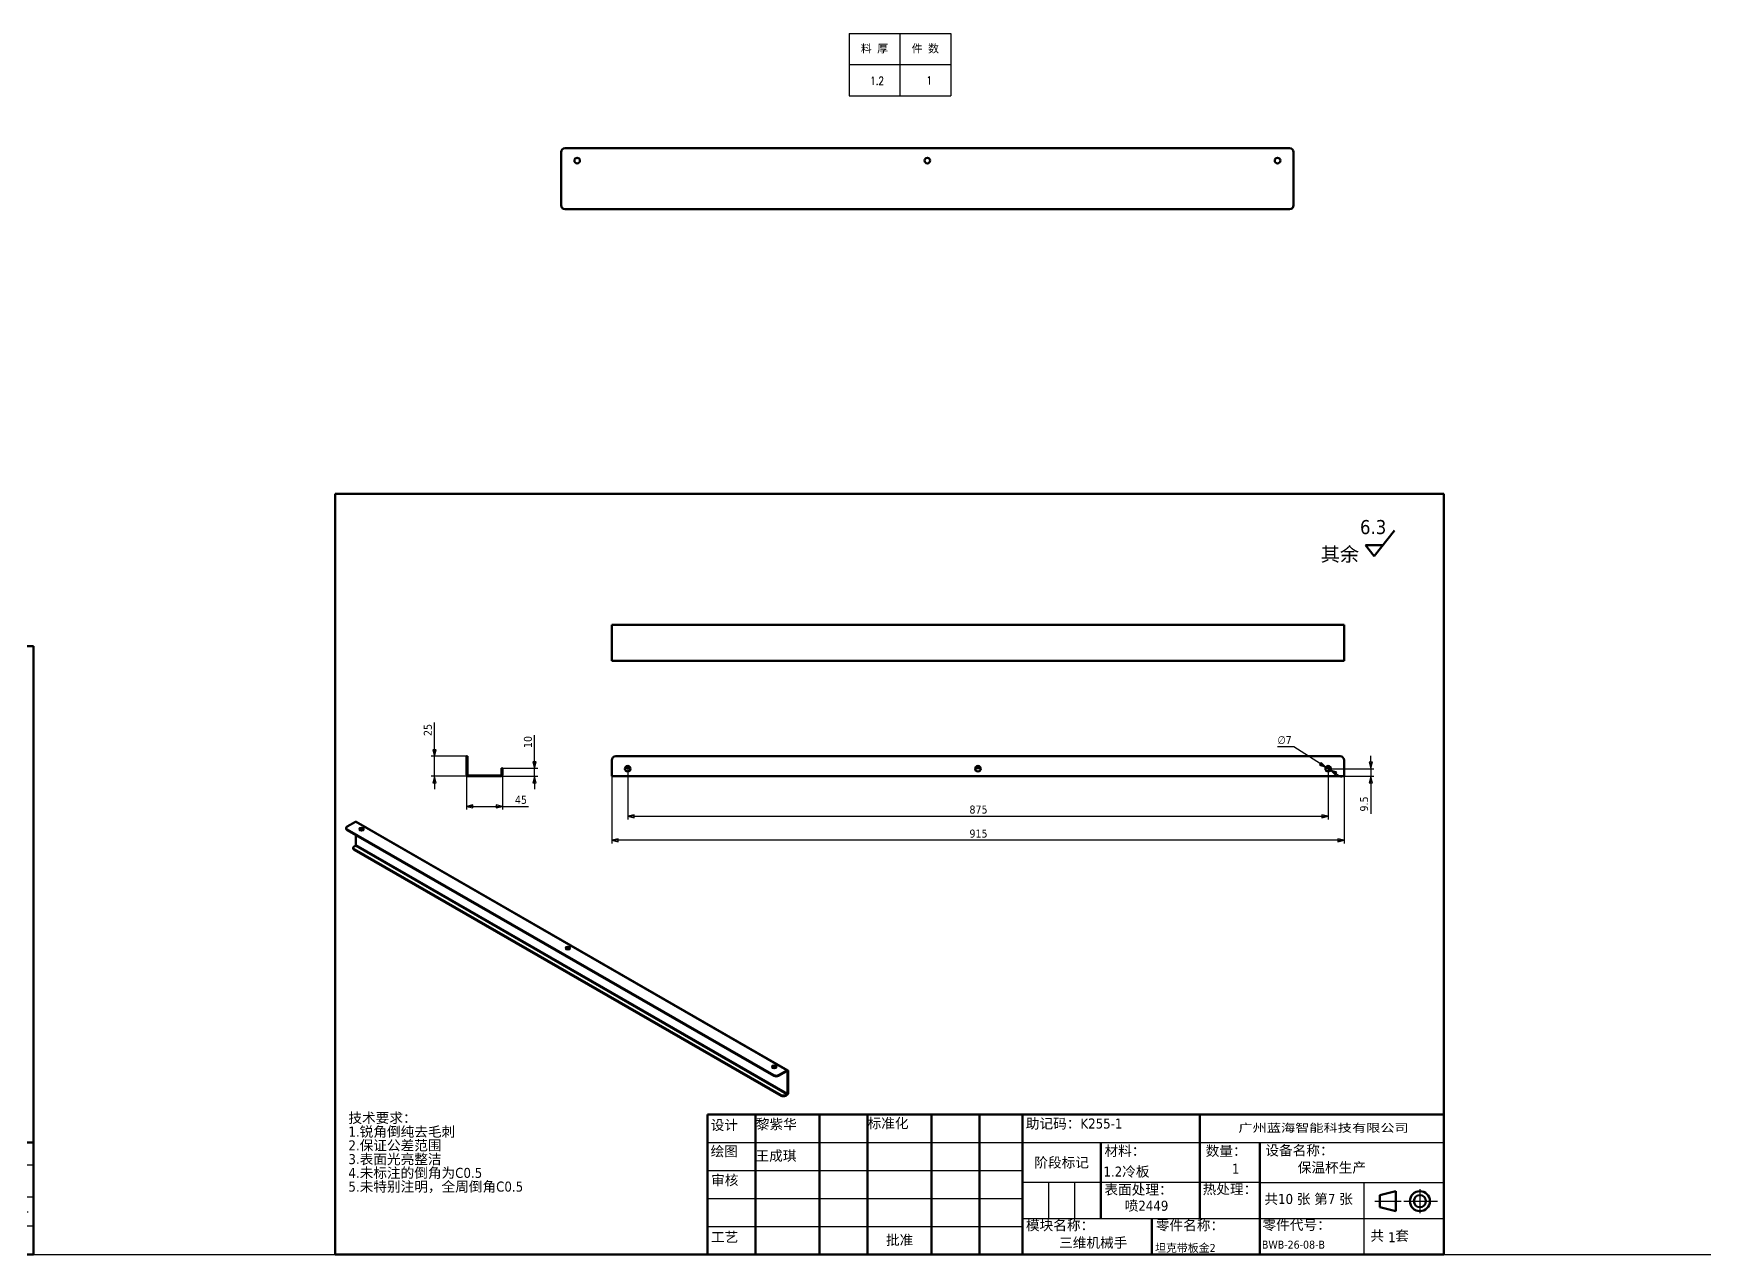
# Model space of a CAD drawing. Header units: millimetres. Extents: x 1472 to 285341, y -86221 to 5170.
# Drawn here: x 2580 to 4668, y 1332 to 2857 of the extents above; entities that cross this region are included whole.
import ezdxf
from ezdxf.enums import TextEntityAlignment as Align

# ---------------------------------------------------------------- set-up
doc = ezdxf.new("R2010")
doc.units = ezdxf.units.MM
for name, color, linetype, lineweight in [('可见 (ISO)', 7, 'Continuous', 50), ('可见窄的 (ISO)', 7, 'Continuous', 35), ('图框 (ISO)', 7, 'Continuous', 70), ('标题 (ISO)', 7, 'Continuous', 50), ('符号 (ISO)', 7, 'Continuous', 25)]:
    doc.layers.add(name, color=color, linetype=linetype, lineweight=lineweight)
doc.layers.add('尺寸 (ISO)', color=5, linetype='Continuous', lineweight=25, true_color=0x0000ff)
doc.styles.add('DIM', font='romans.shx', dxfattribs={"width": 0.8, "bigfont": 'bigfont.shx'})
doc.styles.get("Standard").update_dxf_attribs({"font": 'arial.ttf'})
doc.styles.add('文本样式19', font='tahoma.ttf')
doc.styles.add('文本样式91', font='tahoma.ttf')
doc.styles.add('注释文本 (ISO)', font='tahoma.ttf')
doc.dimstyles.new('默认 (GB)', dxfattribs={"dimscale": 4, "dimtxt": 2.5, "dimasz": 2, "dimexe": 1, "dimexo": 0, "dimgap": 0.75, "dimtad": 1, "dimtoh": 1, "dimrnd": 1e-08, "dimdsep": 46, "dimtxsty": '注释文本 (ISO)', "dimblk": 'Filled-1', "dimcen": 0.09, "dimdle": 10, "dimclrd": 256, "dimclre": 256, "dimclrt": 256, "dimaunit": 1, "dimazin": 2, "dimtfac": 0.8, "dimtdec": 3, "dimtmove": 0, "dimatfit": 3, "dimldrblk": 'Filled-2', "dimfxl": 0, "dimtolj": 1, "dimtzin": 0, "dimlwd": -1, "dimlwe": -1, "dimarcsym": 0})

# ---------------------------------------------------------------- blocks, each defined once
blk = doc.blocks.new('图框 A3-A4')
at = {"layer": '图框 (ISO)'}
for p, q in [((287, 200), (10, 200)), ((10, 200), (10, 10)), ((287, 10), (287, 200)), ((10, 10), (287, 10))]:
    blk.add_line(p, q, dxfattribs=at)
blk = doc.blocks.new('标题栏 GB1')
at = {"layer": '标题 (ISO)'}
for p, q in [((361.15, 211.7), (366.21, 218.12)), ((361.15, 211.7), (359.01, 214.46)), ((359.01, 214.46), (363.33, 214.46)), ((194.57, 65.23), (194.57, 72.23)), ((194.57, 72.23), (378.57, 72.23)), ((206.57, 65.23), (206.57, 72.23)), ((222.57, 65.23), (222.57, 72.23)), ((234.57, 65.23), (234.57, 72.23)), ((250.57, 65.23), (250.57, 72.23)), ((262.57, 65.23), (262.57, 72.23)), ((273.31, 65.23), (273.31, 72.23)), ((317.57, 65.23), (317.57, 72.23)), ((378.57, 72.23), (378.57, 65.23)), ((194.57, 37.23), (194.57, 65.23)), ((206.57, 37.23), (206.57, 65.23)), ((222.57, 44.23), (222.57, 65.23)), ((234.57, 37.23), (234.57, 65.23)), ((250.57, 37.23), (250.57, 65.23)), ((262.57, 37.23), (262.57, 65.23)), ((273.31, 65.23), (273.31, 37.23)), ((317.57, 55.23), (317.57, 65.23)), ((378.57, 65.23), (378.57, 37.23)), ((317.57, 55.23), (317.57, 46.23)), ((366.57, 53.06), (362.57, 52.06)), ((362.57, 52.06), (362.57, 49.06)), ((366.57, 48.06), (366.57, 53.06)), ((305.57, 46.23), (305.57, 37.23)), ((362.57, 49.06), (366.57, 48.06)), ((222.57, 44.23), (222.57, 37.23)), ((378.57, 37.23), (194.57, 37.23))]:
    blk.add_line(p, q, dxfattribs=at)
at = {"layer": '标题 (ISO)', "lineweight": 25}
for p, q in [((194.57, 65.23), (273.31, 65.23)), ((273.31, 65.23), (378.57, 65.23)), ((194.57, 58.23), (273.31, 58.23)), ((332.57, 55.23), (273.31, 55.23)), ((279.81, 55.23), (279.81, 46.23)), ((286.31, 55.23), (286.31, 46.23)), ((332.57, 55.23), (378.57, 55.23)), ((358.57, 55.23), (358.57, 46.23)), ((194.57, 51.23), (273.31, 51.23)), ((361.32, 50.56), (367.88, 50.56)), ((368.55, 50.56), (370.07, 50.56)), ((370.07, 50.56), (376.97, 50.56)), ((372.58, 53.56), (372.58, 47.56)), ((273.31, 46.23), (378.57, 46.23)), ((358.57, 46.23), (358.57, 37.23)), ((194.57, 44.23), (273.31, 44.23))]:
    blk.add_line(p, q, dxfattribs=at)
at = {"layer": '标题 (ISO)', "lineweight": 50}
for p, q in [((292.81, 65.23), (292.81, 46.23)), ((332.57, 65.23), (332.57, 37.23))]:
    blk.add_line(p, q, dxfattribs=at)
at = {"layer": '标题 (ISO)'}
for radius in [2.5, 1.5]:
    blk.add_circle((372.57, 50.56), radius, dxfattribs=at)
at = {"layer": '标题 (ISO)', "style": '注释文本 (ISO)'}
blk.add_text('阶段标记', height=2.5, dxfattribs=at).set_placement((283.06, 60.23), align=Align.MIDDLE_CENTER)
for s, insert, char_height, attachment_point in [('\\fTahoma|b0|i0;\\H3.5000;6.3', (357.6, 220.71), 3.5, 1), ('\\fTahoma|b0|i0;\\H3.5000;其余', (347.8, 213.91), 3.5, 1), ('\\fTahoma|b0|i0;设计', (195.38, 70.83), 2.5, 1), ('\\f仿宋|b0|i0;\\H2.5000;黎紫华', (206.66, 71.05), 2.5, 1), ('\\fTahoma|b0|i0;标准化', (234.57, 71.28), 2.5, 1), ('助记码：K255-1', (274.11, 71.21), 2.5, 1), ('\\fTahoma|b0|i0;\\W1.30;\\H2.0000;广州\\fArial|b0|i0;\\W1.30;\\H2.0000;蓝海\\fTahoma|b0|i0;\\W1.30;\\H2.0000;智能科技有限公司', (348.5, 68.73), 2, 5), ('\\fTahoma|b0|i0;绘图', (195.35, 64.28), 2.5, 1), ('\\fTahoma|b0|i0;材料：', (293.76, 64.39), 2.5, 1), ('\\fTahoma|b0|i0;数量：', (319.04, 64.37), 2.5, 1), ('\\fTahoma|b0|i0;设备名称：', (333.96, 64.5), 2.5, 1), ('保温杯生产', (342.05, 60.22), 2.5, 1), ('\\fTahoma|b0|i0;审核', (195.48, 57.07), 2.5, 1), ('\\fTahoma|b0|i0;热处理：', (318.29, 54.82), 2.5, 1), ('\\fTahoma|b0|i0;模块名称：', (274.14, 45.81), 2.5, 1), ('\\fTahoma|b0|i0;零件名称：', (306.59, 45.8), 2.5, 1), ('\\fTahoma|b0|i0;零件代号：', (333.25, 45.9), 2.5, 1), ('\\fTahoma|b0|i0;批准', (242.57, 40.73), 2.5, 5), ('三维机械手', (282.42, 41.45), 2.5, 1), ('1', (364.63, 42.81), 2.5, 1)]:
    blk.add_mtext(s, dxfattribs=dict(at, insert=insert, char_height=char_height, attachment_point=attachment_point))
at = {"layer": '标题 (ISO)', "insert": (104.85, 72.61), "char_height": 2.5, "attachment_point": 1, "line_spacing_factor": 0.823237, "style": '注释文本 (ISO)'}
blk.add_mtext('\\fTahoma|b0|i0;技术要求：\\P1.锐角倒纯去毛刺\\P2.保证公差范围\\P3.表面光亮整洁\\P4.未标注的倒角为C0.5\\P5.未特别注明，全周倒角C0.5\\P', dxfattribs=at)
at = {"layer": '标题 (ISO)', "char_height": 2.5, "attachment_point": 1, "style": '注释文本 (ISO)'}
for s, insert, width in [('\\f仿宋|b0|i0;\\H2.5000;王成琪', (206.57, 63.16), 11.2281), ('\\fTahoma|b0|i0;表面处理：', (293.74, 54.71), 17.19), ('\\fTahoma|b0|i0;工艺', (195.45, 42.85), 6.876), ('\\fTahoma|b0|i0;  共   套', (358.32, 43.18), 17.7919)]:
    blk.add_mtext(s, dxfattribs=dict(at, insert=insert, width=width))
at = {"layer": '标题 (ISO)', "insert": (333.72, 52.37), "char_height": 2.5, "width": 27.2374, "attachment_point": 1, "line_spacing_factor": 0.987884, "style": '注释文本 (ISO)'}
blk.add_mtext('共10 张 第7 张', dxfattribs=at)
at = {"layer": '标题 (ISO)'}
for tag, p, height, style in [('材料_001', (293.5, 56.7), 2.5, '注释文本 (ISO)'), ('零件代号_001', (306.4, 37.87), 2, '文本样式91'), ('描述_001', (333.1, 38.7), 2, '文本样式91')]:
    blk.add_attdef(tag, p, '', height=height, dxfattribs=dict(at, style=style))
at = {"layer": '标题 (ISO)', "style": '文本样式91'}
blk.add_attdef('热处理', text='', height=2, dxfattribs=at).set_placement((318.2, 50.63), align=Align.TOP_LEFT)
at = {"layer": '标题 (ISO)', "style": '文本样式19'}
for tag, p in [('工程核准人', (256.57, 40.73)), ('工程批准日期', (267.94, 40.73))]:
    blk.add_attdef(tag, text='', height=1, dxfattribs=at).set_placement(p, align=Align.MIDDLE_CENTER)
blk = doc.blocks.new('Filled-1')
at = {"color": 0}
for p, q in [((0, 0), (-1, 0.25)), ((-1, 0.25), (-1, -0.25)), ((-1, 0), (0, 0)), ((-1, -0.25), (0, 0))]:
    blk.add_line(p, q, dxfattribs=at)
at = {"color": 0, "flags": 128}
blk.add_lwpolyline([(-1, -0.25), (0, 0), (-1, 0.25), (-1, -0.25)], dxfattribs=at)
at = {"color": 0}
blk.add_solid([(-1, -0.25), (0, 0), (-1, 0.25), (-1, -0.25)], dxfattribs=at)
blk = doc.blocks.new('*D43')
at = {"layer": 'Defpoints', "color": 0, "transparency": 16777216}
for p in [(3164.2, 1929.6), (3166.6, 1939.6), (3206.6, 1939.6)]:
    blk.add_point(p, dxfattribs=at)
at = {"layer": '尺寸 (ISO)', "transparency": 16777216}
for p, q in [((3206.6, 1947.6), (3206.6, 1980.9)), ((3164.2, 1929.6), (3210.6, 1929.6)), ((3166.6, 1939.6), (3210.6, 1939.6)), ((3206.6, 1929.6), (3206.6, 1939.6)), ((3206.6, 1921.6), (3206.6, 1913.6))]:
    blk.add_line(p, q, dxfattribs=at)
at = {"layer": '尺寸 (ISO)', "transparency": 16777216, "xscale": 8, "yscale": 8, "zscale": 8}
for p, rotation in [((3206.6, 1939.6), 270), ((3206.6, 1929.6), 90)]:
    blk.add_blockref('Filled-1', p, dxfattribs=dict(at, rotation=rotation))
at = {"layer": '尺寸 (ISO)', "transparency": 16777216, "insert": (3193.2, 1964.9), "char_height": 10, "attachment_point": 1, "rotation": 90, "style": '注释文本 (ISO)'}
blk.add_mtext('\\A1;10', dxfattribs=at)
blk = doc.blocks.new('Filled-2')
at = {"color": 0}
for p, q in [((0, 0), (-1, 0.125)), ((-1, 0.125), (-1, -0.125)), ((-1, 0), (0, 0)), ((-1, -0.125), (0, 0))]:
    blk.add_line(p, q, dxfattribs=at)
at = {"color": 0, "flags": 128}
blk.add_lwpolyline([(-1, -0.125), (0, 0), (-1, 0.125), (-1, -0.125)], dxfattribs=at)
at = {"color": 0}
blk.add_solid([(-1, -0.125), (0, 0), (-1, 0.125), (-1, -0.125)], dxfattribs=at)
blk = doc.blocks.new('*D44')
at = {"layer": 'Defpoints', "color": 0, "transparency": 16777216}
for p in [(3081.6, 1954.6), (3121.6, 1954.6), (3124, 1929.6)]:
    blk.add_point(p, dxfattribs=at)
at = {"layer": '尺寸 (ISO)', "transparency": 16777216}
for p, q in [((3081.6, 1962.6), (3081.6, 1996.6)), ((3121.6, 1954.6), (3077.6, 1954.6)), ((3081.6, 1929.6), (3081.6, 1954.6)), ((3124, 1929.6), (3077.6, 1929.6)), ((3081.6, 1921.6), (3081.6, 1913.6))]:
    blk.add_line(p, q, dxfattribs=at)
at = {"layer": '尺寸 (ISO)', "transparency": 16777216, "xscale": 8, "yscale": 8, "zscale": 8}
for p, rotation in [((3081.6, 1954.6), 270), ((3081.6, 1929.6), 90)]:
    blk.add_blockref('Filled-1', p, dxfattribs=dict(at, rotation=rotation))
at = {"layer": '尺寸 (ISO)', "transparency": 16777216, "insert": (3068.2, 1980), "char_height": 10, "attachment_point": 1, "rotation": 90, "style": '注释文本 (ISO)'}
blk.add_mtext('\\A1;25', dxfattribs=at)
blk = doc.blocks.new('*D47')
at = {"layer": 'Defpoints', "color": 0, "transparency": 16777216}
for p in [(3121.6, 1932), (3166.6, 1932), (3121.6, 1892)]:
    blk.add_point(p, dxfattribs=at)
at = {"layer": '尺寸 (ISO)', "transparency": 16777216}
for p, q in [((3121.6, 1932), (3121.6, 1888)), ((3166.6, 1932), (3166.6, 1888)), ((3129.6, 1892), (3158.6, 1892)), ((3166.6, 1892), (3199.1, 1892))]:
    blk.add_line(p, q, dxfattribs=at)
at = {"layer": '尺寸 (ISO)', "transparency": 16777216, "xscale": 8, "yscale": 8, "zscale": 8, "rotation": 180}
blk.add_blockref('Filled-1', (3121.6, 1892), dxfattribs=at)
at = {"layer": '尺寸 (ISO)', "transparency": 16777216, "xscale": 8, "yscale": 8, "zscale": 8}
blk.add_blockref('Filled-1', (3166.6, 1892), dxfattribs=at)
at = {"layer": '尺寸 (ISO)', "transparency": 16777216, "insert": (3182.1, 1905.2), "char_height": 10, "attachment_point": 1, "style": '注释文本 (ISO)'}
blk.add_mtext('\\A1;45', dxfattribs=at)
blk = doc.blocks.new('*D48')
at = {"layer": 'Defpoints', "color": 0, "transparency": 16777216}
for p in [(3303, 1929.6), (4218, 1929.6), (3303, 1849.6)]:
    blk.add_point(p, dxfattribs=at)
at = {"layer": '尺寸 (ISO)', "transparency": 16777216}
for p, q in [((3303, 1929.6), (3303, 1845.6)), ((4218, 1929.6), (4218, 1845.6)), ((4210, 1849.6), (3311, 1849.6))]:
    blk.add_line(p, q, dxfattribs=at)
at = {"layer": '尺寸 (ISO)', "transparency": 16777216, "xscale": 8, "yscale": 8, "zscale": 8, "rotation": 180}
blk.add_blockref('Filled-1', (3303, 1849.6), dxfattribs=at)
at = {"layer": '尺寸 (ISO)', "transparency": 16777216, "xscale": 8, "yscale": 8, "zscale": 8}
blk.add_blockref('Filled-1', (4218, 1849.6), dxfattribs=at)
at = {"layer": '尺寸 (ISO)', "transparency": 16777216, "insert": (3749.9, 1863), "char_height": 10, "attachment_point": 1, "style": '注释文本 (ISO)'}
blk.add_mtext('\\A1;915', dxfattribs=at)
blk = doc.blocks.new('*D49')
at = {"layer": 'Defpoints', "color": 0, "transparency": 16777216}
for p in [(3323, 1939.1), (4198, 1939.1), (4198, 1879.6)]:
    blk.add_point(p, dxfattribs=at)
at = {"layer": '尺寸 (ISO)', "transparency": 16777216}
for p, q in [((3323, 1939.1), (3323, 1875.6)), ((4198, 1939.1), (4198, 1875.6)), ((3331, 1879.6), (4190, 1879.6))]:
    blk.add_line(p, q, dxfattribs=at)
at = {"layer": '尺寸 (ISO)', "transparency": 16777216, "xscale": 8, "yscale": 8, "zscale": 8, "rotation": 180}
blk.add_blockref('Filled-1', (3323, 1879.6), dxfattribs=at)
at = {"layer": '尺寸 (ISO)', "transparency": 16777216, "xscale": 8, "yscale": 8, "zscale": 8}
blk.add_blockref('Filled-1', (4198, 1879.6), dxfattribs=at)
at = {"layer": '尺寸 (ISO)', "transparency": 16777216, "insert": (3749.9, 1893), "char_height": 10, "attachment_point": 1, "style": '注释文本 (ISO)'}
blk.add_mtext('\\A1;875', dxfattribs=at)
blk = doc.blocks.new('*D50')
at = {"layer": 'Defpoints', "color": 0, "transparency": 16777216}
for p in [(4198, 1939.1), (4218, 1929.6), (4251.2, 1939.1)]:
    blk.add_point(p, dxfattribs=at)
at = {"layer": '尺寸 (ISO)', "transparency": 16777216}
for p, q in [((4251.2, 1947.1), (4251.2, 1955.1)), ((4198, 1939.1), (4255.2, 1939.1)), ((4218, 1929.6), (4255.2, 1929.6)), ((4251.2, 1939.1), (4251.2, 1929.6)), ((4251.2, 1921.6), (4251.2, 1882.6))]:
    blk.add_line(p, q, dxfattribs=at)
at = {"layer": '尺寸 (ISO)', "transparency": 16777216, "xscale": 8, "yscale": 8, "zscale": 8}
for p, rotation in [((4251.2, 1939.1), 270), ((4251.2, 1929.6), 90)]:
    blk.add_blockref('Filled-1', p, dxfattribs=dict(at, rotation=rotation))
at = {"layer": '尺寸 (ISO)', "transparency": 16777216, "insert": (4237.8, 1885.6), "char_height": 10, "attachment_point": 1, "rotation": 90, "style": '注释文本 (ISO)'}
blk.add_mtext('\\A1;9.5', dxfattribs=at)
blk = doc.blocks.new('*D51')
at = {"layer": 'Defpoints', "color": 0, "transparency": 16777216}
for p in [(4195, 1940.9), (4200.9, 1937.2)]:
    blk.add_point(p, dxfattribs=at)
at = {"layer": '尺寸 (ISO)', "transparency": 16777216}
for p, q in [((4155, 1966.2), (4134.7, 1966.2)), ((4188.3, 1945.2), (4155, 1966.2)), ((4200.9, 1937.2), (4195, 1940.9)), ((4207.7, 1932.9), (4214.5, 1928.6))]:
    blk.add_line(p, q, dxfattribs=at)
at = {"layer": '尺寸 (ISO)', "transparency": 16777216, "xscale": 8, "yscale": 8, "zscale": 8}
for p, rotation in [((4195, 1940.9), 327.6910357421769), ((4200.9, 1937.2), 147.6910357421769)]:
    blk.add_blockref('Filled-1', p, dxfattribs=dict(at, rotation=rotation))
at = {"layer": '尺寸 (ISO)', "transparency": 16777216, "insert": (4134.7, 1980), "char_height": 10, "attachment_point": 1, "style": '注释文本 (ISO)'}
blk.add_mtext('\\A1;∅7', dxfattribs=at)
blk = doc.blocks.new('*T31')
at = {"color": 0, "linetype": 'ByBlock', "lineweight": -2, "transparency": 16777216}
for p, q in [((0, 0), (127, 0)), ((0, 0), (0, -78)), ((63.5, 0), (63.5, -78)), ((127, 0), (127, -78)), ((0, -39), (127, -39)), ((0, -78), (127, -78))]:
    blk.add_line(p, q, dxfattribs=at)
at = {"color": 0, "transparency": 16777216, "char_height": 10, "width": 60.5, "attachment_point": 5}
for s, insert in [('{\\fSimSun|b0|i0|c134|p2;料 厚}', (31.75, -19.5)), ('{\\fSimSun|b0|i0|c134|p2;件 数}', (95.25, -19.5))]:
    blk.add_mtext(s, dxfattribs=dict(at, insert=insert))
blk = doc.blocks.new('拆图参数')
blk.add_blockref('*T31', (-63.5, 78))
at = {"style": 'DIM', "width": 0.8}
blk.add_attdef('6', text='', height=10, dxfattribs=at).set_placement((-37.1, 18.9), align=Align.MIDDLE_LEFT)
blk.add_attdef('1', text='', height=10, dxfattribs=at).set_placement((36.6, 19.3), align=Align.MIDDLE_CENTER)

msp = doc.modelspace()

# ---------------------------------------------------------------- linework, layer by layer
msp.add_line((2580.4943, 1332.2076), (59870.06257, 1332.2076))
at = {"layer": '可见 (ISO)'}
for p, q in [((3239.76255, 2642.88039), (3239.76255, 2709.08039)), ((3244.76255, 2714.08039), (4149.76255, 2714.08039)), ((4154.76255, 2709.08039), (4154.76255, 2642.88039)), ((3244.76255, 2637.88039), (4149.76255, 2637.88039)), ((3302.98236, 2118.80686), (4217.98236, 2118.80686)), ((3302.98236, 2118.80686), (3302.98236, 2116.40686)), ((3302.98236, 2116.40686), (3302.98236, 2076.20686)), ((4217.98236, 2116.40686), (4217.98236, 2118.80686)), ((4217.98236, 2076.20686), (4217.98236, 2116.40686)), ((3302.98236, 2076.20686), (3302.98236, 2073.80686)), ((4217.98236, 2073.80686), (3302.98236, 2073.80686)), ((4217.98236, 2073.80686), (4217.98236, 2076.20686)), ((3121.56989, 1949.57115), (3121.56989, 1954.57115)), ((3122.76989, 1954.57115), (3121.56989, 1954.57115)), ((3121.56989, 1949.57115), (3121.56989, 1931.97115)), ((3122.76989, 1954.57115), (3122.76989, 1949.57115)), ((3122.76989, 1949.57115), (3122.76989, 1931.97115)), ((3302.98236, 1931.97115), (3302.98236, 1949.57115)), ((3307.98236, 1954.57115), (4212.98236, 1954.57115)), ((4217.98236, 1949.57115), (4217.98236, 1931.97115)), ((3164.16989, 1930.77115), (3123.96989, 1930.77115)), ((3164.16989, 1929.57115), (3123.96989, 1929.57115)), ((3166.56989, 1939.57115), (3165.36989, 1939.57115)), ((3165.36989, 1934.57115), (3165.36989, 1939.57115)), ((3165.36989, 1934.57115), (3165.36989, 1931.97115)), ((3166.56989, 1939.57115), (3166.56989, 1934.57115)), ((3166.56989, 1931.97115), (3166.56989, 1934.57115)), ((3302.98236, 1931.97115), (3302.98236, 1929.57115)), ((4217.98236, 1929.57115), (3302.98236, 1929.57115)), ((3326.44646, 1939.57115), (3319.51825, 1939.57115)), ((3763.94646, 1939.57115), (3757.01825, 1939.57115)), ((4201.44646, 1939.57115), (4194.51825, 1939.57115)), ((4217.98236, 1929.57115), (4217.98236, 1931.97115)), ((2971.11949, 1864.17816), (2971.11949, 1864.99571)), ((2972.33987, 1866.69236), (2982.71077, 1872.66456)), ((3505.61624, 1556.20562), (2972.33987, 1863.29906)), ((3505.61624, 1555.38808), (2972.33987, 1862.48151)), ((2983.70884, 1872.76263), (3522.87776, 1562.2759)), ((2979.95832, 1840.24518), (2979.95832, 1839.42764)), ((2981.17871, 1841.94183), (2982.71077, 1842.82409)), ((2981.17871, 1838.54853), (3514.45507, 1531.4551)), ((2981.17871, 1837.73099), (3514.45507, 1530.63755)), ((2983.41788, 1844.04883), (2983.41788, 1856.10211)), ((3521.87969, 1562.17783), (3511.5088, 1556.20562)), ((3511.5088, 1555.38808), (3521.87969, 1561.36028)), ((3522.5868, 1560.94993), (3522.5868, 1533.5621)), ((3523.29391, 1561.35712), (3523.29391, 1533.9693)), ((3520.34763, 1531.4551), (3521.87969, 1532.33736)), ((3520.34763, 1530.63755), (3521.87969, 1531.51981))]:
    msp.add_line(p, q, dxfattribs=at)
for centre in [(3259.76255, 2698.58039), (3697.26255, 2698.58039), (4134.76255, 2698.58039), (3322.98236, 1939.07115), (3760.48236, 1939.07115), (4197.98236, 1939.07115)]:
    msp.add_circle(centre, 3.5, dxfattribs=at)
for centre, radius, start, end in [((3244.76255, 2709.08039), 5, 90, 180), ((4149.76255, 2709.08039), 5, 0, 90), ((3244.76255, 2642.88039), 5, 180, 270), ((4149.76255, 2642.88039), 5, 270, 0), ((3307.98236, 1949.57115), 5, 90, 180), ((4212.98236, 1949.57115), 5, 0, 90), ((3123.96989, 1931.97115), 2.4, 180, 270), ((3123.96989, 1931.97115), 1.2, 180, 270), ((3164.16989, 1931.97115), 2.4, 270, 0), ((3164.16989, 1931.97115), 1.2, 270, 0)]:
    msp.add_arc(centre, radius, start, end, dxfattribs=at)
for centre, major_axis, ratio, start_param, end_param in [((2975.28615, 1864.99571), (-4.16667, 0), 0.575861701, 5.4977871438, 7.0685834706), ((2975.28615, 1864.17816), (-4.16667, 0), 0.575861701, 0, 0.7853981634), ((2982.71077, 1871.02946), (0.99806, 1.73317), 0.5780931159, 0, 0.783464455), ((2990.31217, 1862.65118), (2.91667, 0), 0.575861701, 0.2458450286, 2.895747625), ((2984.12499, 1840.24518), (-4.16667, 0), 0.575861701, 5.4977871438, 7.0685834706), ((2984.12499, 1839.42764), (-4.16667, 0), 0.575861701, 0, 0.7853981634), ((2982.71077, 1843.64164), (0.49903, 0.86658), 0.5780931159, 3.9250571086, 5.4958534354), ((3248.11152, 1714.1944), (2.91667, 0), 0.575861701, 0.2458450286, 2.895747625), ((3505.91087, 1565.73763), (2.91667, 0), 0.575861701, 0.2458450286, 2.895747625), ((3508.56252, 1557.90227), (-4.16667, 0), 0.575861701, 0.7853981634, 2.3561944902), ((3508.56252, 1557.08472), (4.16667, 0), 0.575861701, 3.926990817, 5.4977871438), ((3521.87969, 1560.54273), (0.99806, 1.73317), 0.5780931159, 5.4958534354, 7.0666497622), ((3521.87969, 1560.54273), (0.49903, 0.86658), 0.5780931159, 5.4958534354, 7.0666497622), ((3517.40135, 1533.15175), (-4.16667, 0), 0.575861701, 0.7853981634, 2.3561944902), ((3517.40135, 1532.3342), (4.16667, 0), 0.575861701, 3.926990817, 5.4977871438), ((3521.87969, 1533.1549), (0.99806, 1.73317), 0.5780931159, 3.9250571086, 5.4958534354), ((3521.87969, 1533.1549), (0.49903, 0.86658), 0.5780931159, 3.9250571086, 5.4958534354)]:
    msp.add_ellipse(centre, major_axis=major_axis, ratio=ratio, start_param=start_param, end_param=end_param, dxfattribs=at)
for centre in [(2990.31217, 1863.46872), (3248.11152, 1715.01195), (3505.91087, 1566.55518)]:
    msp.add_ellipse(centre, major_axis=(-2.91667, 0), ratio=0.575861701, dxfattribs=at)
at = {"layer": '可见窄的 (ISO)'}
for p, q in [((2972.33987, 1862.48151), (2972.33987, 1863.29906)), ((3521.87969, 1562.17783), (2982.71077, 1872.66456)), ((2981.17871, 1837.73099), (2981.17871, 1838.54853)), ((3521.87969, 1532.33736), (2982.71077, 1842.82409)), ((2983.41788, 1844.04883), (3522.5868, 1533.5621)), ((3505.61624, 1556.20562), (3505.61624, 1555.38808)), ((3511.5088, 1555.38808), (3511.5088, 1556.20562)), ((3522.5868, 1560.94993), (3521.87695, 1561.3587)), ((3521.87969, 1561.36028), (3521.87969, 1562.17783)), ((3523.29391, 1561.35712), (3522.5868, 1560.94993)), ((3514.45507, 1531.4551), (3514.45507, 1530.63755)), ((3520.34763, 1530.63755), (3520.34763, 1531.4551)), ((3521.87969, 1531.51981), (3521.87969, 1532.33736)), ((3522.5868, 1533.5621), (3523.29391, 1533.9693))]:
    msp.add_line(p, q, dxfattribs=at)

# ---------------------------------------------------------------- block references
msp.add_blockref('拆图参数', (3662.99311, 2779.4233)).add_auto_attribs({'1': '1', '6': '1.2'})
for p, xscale, yscale, zscale in [((2907.61553, 1282.2076), 5, 5, 5), ((1432.4943, 1292.2076), 4, 4, 4)]:
    msp.add_blockref('图框 A3-A4', p, dxfattribs=dict(xscale=xscale, yscale=yscale, zscale=zscale))
ref = msp.add_blockref('标题栏 GB1', (2449.75984, 1146.08158), dxfattribs=dict(xscale=5, yscale=5, zscale=5))
ref.add_attrib('零件代号_001', '坦克带板金2', (3981.76986, 1335.45334), dxfattribs={"layer": '标题 (ISO)', "height": 10, "style": '文本样式91'})
ref.add_attrib('描述_001', 'BWB-26-08-B', (4115.25999, 1339.55301), dxfattribs={"layer": '标题 (ISO)', "height": 10.0000001, "style": '文本样式91'})
ref.add_attrib('材料_001', '1.2冷板', (3917.26903, 1429.58192), dxfattribs={"layer": '标题 (ISO)', "height": 12.5, "style": '注释文本 (ISO)'})
at = {"xscale": 4, "yscale": 4, "zscale": 4}
msp.add_blockref('标题栏 GB1', (1066.20974, 1183.30679), dxfattribs=at).add_auto_attribs({'零件代号_001': '坦克带板金1', '描述_001': 'BWB-26-07-B', '材料_001': '1.2冷板'})

# ---------------------------------------------------------------- texts
at = {"layer": '符号 (ISO)', "insert": (4077.75998, 1445.59584), "char_height": 12.5, "attachment_point": 1, "style": '注释文本 (ISO)'}
msp.add_mtext('{1}', dxfattribs=at)
at = {"layer": '符号 (ISO)', "insert": (3943.79675, 1399.47263), "char_height": 12.5, "width": 58.0046965, "attachment_point": 1, "line_spacing_factor": 0.987884, "style": '注释文本 (ISO)'}
msp.add_mtext('{喷2449\\P}', dxfattribs=at)

# ---------------------------------------------------------------- dimensions: what is measured, and where the dimension line sits
at = {"layer": '尺寸 (ISO)'}
for base, p1, p2, angle, override, picture, middle in [((3081.56989, 1954.57115), (3123.96989, 1929.57115), (3121.56989, 1954.57115), 90, {"dimtoh": 0, "dimdec": 2, "dimtp": 0, "dimtm": 0, "dimtdec": 3, "dimtofl": 1, "dimatfit": 1}, '*D44', (3081.56989, 1986.8)), ((3206.56989, 1939.57115), (3164.16989, 1929.57115), (3166.56989, 1939.57115), 90, {"dimtoh": 0, "dimdec": 2, "dimtp": 0, "dimtm": 0, "dimtdec": 3, "dimtofl": 1, "dimatfit": 1}, '*D43', (3206.56989, 1971.40964)), ((4251.19571, 1939.07115), (4217.98236, 1929.57115), (4197.98236, 1939.07115), 90, {"dimtoh": 0, "dimdec": 2, "dimtp": 0, "dimtm": 0, "dimtdec": 3, "dimtofl": 1, "dimatfit": 1}, '*D50', (4251.19571, 1894.5636)), ((3302.98236, 1849.57115), (4217.98236, 1929.57115), (3302.98236, 1929.57115), 180, {"dimtoh": 0, "dimdec": 2, "dimtp": 0, "dimtm": 0, "dimtdec": 3, "dimtofl": 0, "dimatfit": 1}, '*D48', (3760.53236, 1849.57115)), ((4197.98236, 1879.57115), (3322.98236, 1939.07115), (4197.98236, 1939.07115), 180, {"dimtoh": 0, "dimdec": 2, "dimtp": 0, "dimtm": 0, "dimtdec": 3, "dimtofl": 0, "dimatfit": 1}, '*D49', (3760.53236, 1879.57115))]:
    dim = msp.add_linear_dim(base=base, p1=p1, p2=p2, angle=angle, dimstyle='默认 (GB)', override=override, dxfattribs=at)
    dim.commit()
    dim.dimension.update_dxf_attribs({"geometry": picture, "text_midpoint": middle, "dimtype": 160})
dim = msp.add_diameter_dim_2p(p1=(4200.94048, 1937.20046), p2=(4195.02423, 1940.94185), dimstyle='默认 (GB)', override={"dimtih": 1, "dimdec": 2, "dimlfac": 1, "dimtp": 0, "dimtm": 0, "dimtdec": 3, "dimatfit": 2}, dxfattribs=at)
dim.commit()
dim.dimension.update_dxf_attribs({"geometry": '*D51', "text_midpoint": (4143.37759, 1966.23178), "dimtype": 163})
dim = msp.add_linear_dim(base=(3121.56989, 1891.97115), p1=(3166.56989, 1931.97115), p2=(3121.56989, 1931.97115), dimstyle='默认 (GB)', override={"dimtoh": 0, "dimdec": 2, "dimtp": 0, "dimtm": 0, "dimtdec": 3, "dimtofl": 0, "dimatfit": 2}, dxfattribs=at)
dim.commit()
dim.dimension.update_dxf_attribs({"geometry": '*D47', "text_midpoint": (3189.08835, 1891.97115), "dimtype": 160})

doc.saveas('drawing.dxf')
